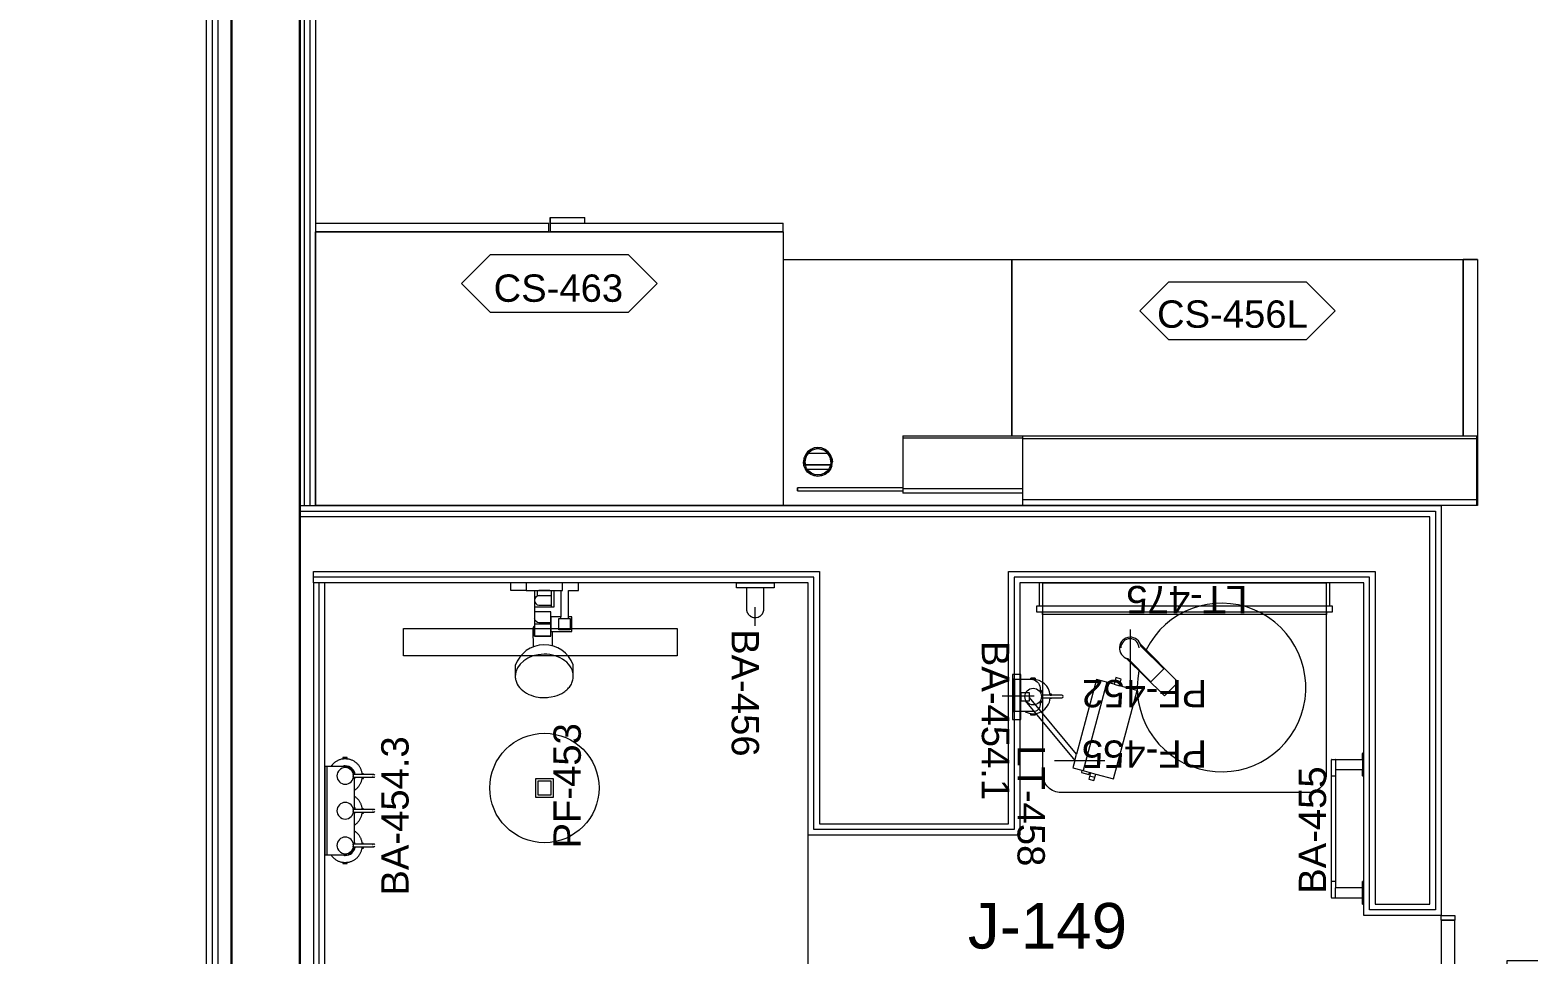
# Model space of a CAD drawing. Header units: centimetres. Extents: x 118932 to 154602, y -32682 to -23521.
# Drawn here: x 138995.9 to 139324.7, y -25894.3 to -25691.6 of the extents above; entities that cross this region are included whole.
import ezdxf

# ---------------------------------------------------------------- set-up
doc = ezdxf.new("R2010")
doc.units = ezdxf.units.CM
doc.header["$LTSCALE"] = 50
doc.header["$MEASUREMENT"] = 0
for name, color, linetype, lineweight, true_color in [('GEN_00_BL_Yazı', 7, 'Continuous', 0, 0x4f5250), ('GEN_00_BL_Ölçü Dış', 7, 'Continuous', 5, 0x766a5e), ('GEN_02_TF_Islak Hacim', 7, 'Continuous', 5, 0x007cb0), ('GEN_02_TF_Mobilya', 7, 'Continuous', 5, 0x745e3d), ('GEN_05_ML_Ahşap', 7, 'Continuous', 9, 0x745e3d), ('GEN_05_ML_Alçıpan-RefEdit0', 7, 'Continuous', 18, 0x008b29), ('GEN_05_ML_Alçıpan_giydirme', 7, 'Continuous', 18, 0x7ebab5), ('GEN_06_GR_Cam', 7, 'Continuous', 9, 0x6093ac), ('GEN_06_GR_İnce', 7, 'Continuous', 13, 0xb0b0a9), ('KALACAK DUVARLAR', 7, 'Continuous', 30, 0x005387)]:
    doc.layers.add(name, color=color, linetype=linetype, lineweight=lineweight, true_color=true_color)
doc.styles.add('ARIAL', font='arial.ttf')
doc.styles.add('arial_1_18', font='arial.ttf', dxfattribs={"height": 0.2})
doc.styles.add('Arial_6', font='arial.ttf', dxfattribs={"height": 59.5325})

# ---------------------------------------------------------------- blocks, each defined once
blk = doc.blocks.new('KALACAK DUVALAR LEVEL 0 D BLOK')
at = {"layer": 'KALACAK DUVARLAR', "elevation": 0}
blk.add_lwpolyline([(-1126.5, 1958.88), (-1126.5, 1619.45), (-1126.5, 1263.56), (-1111.5, 1263.56), (-1111.5, 1709.45)], dxfattribs=at)
blk = doc.blocks.new('Soap Dispenser - Trio - BA-454 SOAP DISPENSER -single-14380691-TYPE J')
at = {"layer": 'GEN_00_BL_Yazı'}
blk.add_line((1.1, -47.1), (1.1, 22.9), dxfattribs=at)
at = {"layer": 'GEN_02_TF_Islak Hacim', "flags": 128}
for points in [[(37.9, -5), (37.9, 0), (-33.1, 0), (-33.1, -5)], [(-38.5, -39.5), (-38.5, -49.5), (-40.9, -49.5), (-40.9, -39.5)], [(40.5, -49.5), (40.5, -39.5), (37.9, -39.5), (37.9, -49.5)], [(40.3, -39.5), (40.3, -49.5), (38.6, -49.5), (38.6, -39.5)], [(-4.4, -84.9), (-4.4, -83), (-3, -83), (-3, -84.9)], [(5.6, -84.9), (5.6, -83), (3, -83), (3, -84.9)]]:
    blk.add_lwpolyline(points, close=True, dxfattribs=at)
for points in [[(-9.8, -60.2), (-17.9, -60.2, -0.414214), (-33.1, -45), (-33.1, -5)], [(37.9, -5), (37.9, -40.2, -0.39688), (19.1, -60.2), (9.9, -60.2)], [(-3, -62.6), (-3, -102.6), (-3, -102.8), (-3, -103), (-3, -103.2), (-3, -103.4), (-3, -103.6), (-3, -103.8), (-3, -104), (-3, -104.2), (-3, -104.4), (-3, -104.5), (-3, -104.7), (-3, -104.9), (-3, -105.1), (-3, -105.2), (-3, -105.4), (-3, -105.6), (-3, -105.7), (-3, -105.9), (-3, -106), (-3, -106.2), (-3, -106.3), (-3, -106.4), (-3, -106.6), (-3, -106.7), (-3, -106.8), (-3, -106.9), (-3, -107), (-3, -107.1), (-3, -107.2), (-3, -107.6, 1), (3, -107.6), (3, -107.6), (3, -107.6), (3, -107.6), (3, -107.5), (3, -107.5), (3, -107.4), (3, -107.4), (3, -107.3), (3, -107.3), (3, -107.2), (3, -107.1), (3, -107), (3, -106.9), (3, -106.8), (3, -106.7), (3, -106.6), (3, -106.5), (3, -106.4), (3, -106.2), (3, -106.1), (3, -105.9), (3, -105.8), (3, -105.6), (3, -105.5), (3, -105.3), (3, -105.1), (3, -104.9), (3, -104.8), (3, -104.6), (3, -104.4), (3, -104.2), (3, -104), (3, -103.8), (3, -103.6), (3, -103.4), (3, -103.2), (3, -103), (3, -102.8), (3, -102.6), (3, -102.6), (3, -62.6)]]:
    blk.add_lwpolyline(points, format="xyb", dxfattribs=at)
for points in [[(-37.2, -49.5), (-40.9, -49.5), (-40.9, -39.5), (-37.1, -39.5)], [(-3, -82.3), (-3, -85), (-4.4, -85), (-4.4, -82.2)], [(3, -82.3), (3, -85), (5.6, -85), (5.6, -82)]]:
    blk.add_lwpolyline(points, dxfattribs=at)
at = {"layer": 'GEN_02_TF_Islak Hacim'}
blk.add_circle((0, -45), 18.2, dxfattribs=at)
for radius, start, end in [(37.5, 152.0898, 265.4435), (22, 224.0164, 262.212), (37.5, 274.5565, 1.1736), (22, 277.788, 316.0936)]:
    blk.add_arc((0, -45), radius, start, end, dxfattribs=at)
at = {"layer": 'GEN_00_BL_Yazı', "insert": (122.2, 7.7), "char_height": 60, "width": 331.384, "attachment_point": 1, "rotation": 180, "style": 'Arial_6'}
blk.add_mtext('BA-454.1', dxfattribs=at)
blk = doc.blocks.new('Electric_Mirror-radiance - LT-475 ELETRIC MIRROR SINGLE-16191852-TYPE J')
at = {"layer": 'GEN_02_TF_Mobilya', "lineweight": 13}
for p, q in [((-312.3, 69.8), (312.3, 69.8)), ((-312.3, 69.8), (-312.3, 63.5)), ((312.3, 63.5), (312.3, 69.8)), ((325, 63.5), (-325, 63.5)), ((-325, 63.5), (-325, 50.8)), ((-325, 50.8), (325, 50.8)), ((-318.7, 50.8), (-318.7, 0)), ((318.7, 50.8), (318.7, 0)), ((325, 50.8), (325, 63.5)), ((-318.7, 0), (318.7, 0))]:
    blk.add_line(p, q, dxfattribs=at)
at = {"layer": 'GEN_00_BL_Yazı', "insert": (127.8, 5.9, 0), "char_height": 60, "width": 265.421, "attachment_point": 9, "style": 'Arial_6'}
blk.add_mtext('LT-475', dxfattribs=at)
blk = doc.blocks.new('Raindance shower combo - PF-453 SHOWER SYSTEM-14821002-TYPE J')
at = {"layer": 'GEN_02_TF_Islak Hacim'}
for p, q in [((50.6, -3), (50.6, -19.3)), ((85, -3), (50.6, -3)), ((50.6, -19.3), (85, -19.3)), ((85, -3), (85, -19.6)), ((165, -3), (85, -3)), ((85, -19.6), (165, -19.6)), ((103.2, -19.6), (103.2, -39.9)), ((109.1, -19.6), (109.1, -32.1)), ((136.8, -19.6), (113.1, -19.6)), ((138.6, -20.1), (160.7, -20.1)), ((140.8, -55.5), (140.8, -20.1)), ((146.7, -55.5), (146.7, -20.1)), ((160.7, -20.1), (160.7, -77.5)), ((165, -19.6), (165, -3)), ((200.1, -3), (165, -3)), ((178, -20.1), (200.1, -20.1)), ((178, -77.4), (178, -20.1)), ((200.1, -20.1), (200.1, -3)), ((102.9, -41.5), (102.9, -80.9)), ((102.9, -55.5), (146.7, -55.5)), ((136.8, -55.5), (140.8, -55.5)), ((139, -66.9), (102.9, -66.9)), ((102.9, -80.9), (102.9, -119.9)), ((139, -93.7), (102.9, -93.7)), ((102.9, -119.9), (102.9, -97.5)), ((139, -119.9), (139, -66.9)), ((139.3, -77.5), (139.3, -109.5)), ((160.7, -77.5), (139.3, -77.5)), ((156.8, -106), (156.8, -81)), ((156.8, -81), (181.8, -81)), ((160.7, -81), (160.7, -77.4)), ((185.2, -77.4), (178, -77.4)), ((178, -81), (178, -77.4)), ((181.8, -81), (181.8, -106)), ((185.2, -109.5), (185.2, -77.4)), ((99.5, -106.3), (100.1, -143.6)), ((102.9, -119.9), (139, -119.9)), ((139, -119.9), (102.9, -119.9)), ((139.3, -109.5), (185.2, -109.5)), ((142.3, -109.5), (141.8, -141)), ((181.8, -106), (156.8, -106)), ((61, -184.6), (61, -208.3)), ((188.3, -208.3), (188.3, -182.8))]:
    blk.add_line(p, q, dxfattribs=at)
for points in [[(113.1, -30.8), (140.8, -30.8)], [(113.1, -52.1), (140.8, -52.1)], [(113.1, -89.8), (139, -89.8)]]:
    blk.add_lwpolyline(points, dxfattribs=at)
for points in [[(144.9, -433), (105.1, -433), (105.1, -473), (144.9, -473)], [(139.7, -438.3), (110.3, -438.4), (110.3, -467.8), (139.7, -467.8)]]:
    blk.add_lwpolyline(points, close=True, dxfattribs=at)
blk.add_circle((125, -453), 120, dxfattribs=at)
for centre, radius, start, end in [((114.5, -42.3), 11.6, 96.5318, 176.0334), ((114.4, -40.6), 11.5, 184.4156, 263.9068), ((112.1, -106), 12.6, 137, 181), ((114.5, -78), 12, 194.0613, 263.6059), ((114.5, -78), 12, 194.0613, 263.6059), ((125, -206.5), 67.6, 20.5435, 161.0787)]:
    blk.add_arc(centre, radius, start, end, dxfattribs=at)
for major_axis, start_param, end_param in [((63.7, 0), 1.576448, 3.141593), ((-63.7, 0), 3.141593, 4.718041)]:
    blk.add_ellipse((124.7, -208.3), major_axis=major_axis, ratio=0.765186, start_param=start_param, end_param=end_param, dxfattribs=at)
blk.add_open_spline([(61, -208.3), (61, -211.2), (61.7, -216.8), (66, -227.8), (76.3, -240.1), (95.1, -250.7), (112.3, -254.4), (122.2, -254.8), (124.3, -254.8), (134.9, -254.1), (148.1, -251.6), (155.1, -249.5), (165.5, -244.8), (176.6, -235.8), (183.3, -227.4), (187.4, -218), (188.3, -211.6), (188.3, -208.3)], degree=3, knots=[0, 0, 0, 0, 0.058333, 0.116667, 0.233333, 0.35, 0.466667, 0.498213, 0.618018, 0.668587, 0.668587, 0.668587, 0.782182, 0.848848, 0.915515, 0.982182, 1.048848, 1.048848, 1.048848, 1.048848], dxfattribs=at)
at = {"layer": 'GEN_00_BL_Yazı', "insert": (144.9, -585.7), "char_height": 60, "width": 132.711, "attachment_point": 1, "rotation": 90, "style": 'Arial_6'}
blk.add_mtext('PF-453', dxfattribs=at)
blk = doc.blocks.new('Soap Dispenser - Trio - BA-454 SOAP DISPENSER triple-14820993-TYPE GxL')
at = {"layer": 'GEN_02_TF_Islak Hacim'}
for p, q in [((-79.4, 102.6), (-79.4, 62.6)), ((-73.5, 62.6), (-73.5, 102.6)), ((-3, 102.6), (-3, 62.6)), ((3, 62.6), (3, 102.6)), ((73.1, 102.6), (73.1, 62.6)), ((79, 62.6), (79, 102.6)), ((-79, 85), (-80.8, 85)), ((-80.8, 85), (-80.8, 82.9)), ((-80.8, 82.9), (-79, 82.9)), ((-80.8, 82.9), (-80.8, 81.6)), ((-70.8, 85), (-74.1, 85)), ((-73.9, 82.9), (-70.8, 82.9)), ((-70.8, 82.9), (-70.8, 85)), ((-70.8, 81.6), (-70.8, 82.9)), ((-2.6, 85), (-4.4, 85)), ((-4.4, 85), (-4.4, 83.1)), ((-4.4, 83.1), (-2.6, 83.1)), ((-4.4, 83.1), (-4.4, 81.6)), ((2.3, 83.1), (5.6, 83.1)), ((5.6, 85), (2.4, 85)), ((5.6, 83.1), (5.6, 85)), ((5.6, 81.6), (5.6, 83.1)), ((73.5, 85), (71.7, 85)), ((71.7, 85), (71.7, 83.1)), ((71.7, 83.1), (73.5, 83.1)), ((71.7, 83.1), (71.7, 81.6)), ((81.7, 85), (78.4, 85)), ((78.4, 83.1), (81.7, 83.1)), ((81.7, 83.1), (81.7, 85)), ((81.7, 81.6), (81.7, 83.1)), ((-114.6, 49.5), (-117, 49.5)), ((-117, 49.5), (-117, 39.5)), ((-117, 39.5), (-114.6, 39.5)), ((-114.6, 39.5), (-114.6, 49.5)), ((-112.7, 49.5), (-114.6, 49.5)), ((-114.6, 39.5), (-112.5, 39.5)), ((-97, 45), (-97, 0)), ((-79.4, 62.6), (-79.3, 62.6)), ((-77.9, 62.6), (-79.4, 62.6)), ((-73.5, 62.6), (-75, 62.6)), ((-2.9, 65), (-73.6, 65)), ((-73.6, 62.6), (-73.5, 62.6)), ((-3, 62.6), (-2.9, 62.6)), ((-1.5, 62.6), (-3, 62.6)), ((3, 62.6), (1.5, 62.6)), ((73.2, 65), (2.9, 65)), ((2.9, 62.6), (3, 62.6)), ((73.1, 62.6), (73.2, 62.6)), ((74.5, 62.6), (73.1, 62.6)), ((79, 62.6), (77.5, 62.6)), ((78.9, 62.6), (79, 62.6)), ((97, 0), (97, 45)), ((114.2, 49.5), (112.3, 49.5)), ((112.3, 39.5), (114.2, 39.5)), ((115.9, 49.5), (114.2, 49.5)), ((114.2, 49.5), (114.2, 39.5)), ((114.2, 39.5), (115.9, 39.5)), ((115.9, 39.5), (115.9, 49.5)), ((97, 5), (-97, 5)), ((-97, 5), (-97, 0)), ((-97, 0), (97, 0)), ((-97, 0), (97, 0)), ((97, 0), (97, 5))]:
    blk.add_line(p, q, dxfattribs=at)
at = {"layer": 'GEN_02_TF_Islak Hacim', "flags": 128}
for points in [[(-79.4, 107.6), (-79.4, 107.6), (-79.4, 107.6), (-79.4, 107.6), (-79.4, 107.5), (-79.4, 107.5), (-79.4, 107.4), (-79.4, 107.4), (-79.4, 107.3), (-79.4, 107.3), (-79.4, 107.2), (-79.4, 107.1), (-79.4, 107), (-79.4, 106.9), (-79.4, 106.8), (-79.4, 106.7), (-79.4, 106.6), (-79.4, 106.5), (-79.4, 106.4), (-79.4, 106.2), (-79.4, 106.1), (-79.4, 105.9), (-79.4, 105.8), (-79.4, 105.6), (-79.4, 105.5), (-79.4, 105.3), (-79.4, 105.1), (-79.4, 104.9), (-79.4, 104.8), (-79.4, 104.6), (-79.4, 104.4), (-79.4, 104.2), (-79.4, 104), (-79.4, 103.8), (-79.4, 103.6), (-79.4, 103.4), (-79.4, 103.2), (-79.4, 103), (-79.4, 102.8), (-79.4, 102.6), (-79.4, 102.6)], [(-73.5, 102.6), (-73.5, 102.8), (-73.5, 103), (-73.5, 103.2), (-73.5, 103.4), (-73.5, 103.6), (-73.5, 103.8), (-73.5, 104), (-73.5, 104.2), (-73.5, 104.4), (-73.5, 104.5), (-73.5, 104.7), (-73.5, 104.9), (-73.5, 105.1), (-73.5, 105.2), (-73.5, 105.4), (-73.5, 105.6), (-73.5, 105.7), (-73.5, 105.9), (-73.5, 106), (-73.5, 106.2), (-73.5, 106.3), (-73.5, 106.4), (-73.5, 106.6), (-73.5, 106.7), (-73.5, 106.8), (-73.5, 106.9), (-73.5, 107), (-73.5, 107.1), (-73.5, 107.2), (-73.5, 107.3), (-73.5, 107.3), (-73.5, 107.4), (-73.5, 107.4), (-73.5, 107.5), (-73.5, 107.5), (-73.5, 107.5), (-73.5, 107.6), (-73.5, 107.6), (-73.5, 107.6)], [(-3, 107.6), (-3, 107.6), (-3, 107.6), (-3, 107.6), (-3, 107.5), (-3, 107.5), (-3, 107.4), (-3, 107.4), (-3, 107.3), (-3, 107.3), (-3, 107.2), (-3, 107.1), (-3, 107), (-3, 106.9), (-3, 106.8), (-3, 106.7), (-3, 106.6), (-3, 106.5), (-3, 106.4), (-3, 106.2), (-3, 106.1), (-3, 105.9), (-3, 105.8), (-3, 105.6), (-3, 105.5), (-3, 105.3), (-3, 105.1), (-3, 104.9), (-3, 104.8), (-3, 104.6), (-3, 104.4), (-3, 104.2), (-3, 104), (-3, 103.8), (-3, 103.6), (-3, 103.4), (-3, 103.2), (-3, 103), (-3, 102.8), (-3, 102.6), (-3, 102.6)], [(3, 102.6), (3, 102.8), (3, 103), (3, 103.2), (3, 103.4), (3, 103.6), (3, 103.8), (3, 104), (3, 104.2), (3, 104.4), (3, 104.5), (3, 104.7), (3, 104.9), (3, 105.1), (3, 105.2), (3, 105.4), (3, 105.6), (3, 105.7), (3, 105.9), (3, 106), (3, 106.2), (3, 106.3), (3, 106.4), (3, 106.6), (3, 106.7), (3, 106.8), (3, 106.9), (3, 107), (3, 107.1), (3, 107.2), (3, 107.3), (3, 107.3), (3, 107.4), (3, 107.4), (3, 107.5), (3, 107.5), (3, 107.5), (3, 107.6), (3, 107.6), (3, 107.6)], [(73.1, 107.6), (73.1, 107.6), (73.1, 107.6), (73.1, 107.6), (73.1, 107.5), (73.1, 107.5), (73.1, 107.4), (73.1, 107.4), (73.1, 107.3), (73.1, 107.3), (73.1, 107.2), (73.1, 107.1), (73.1, 107), (73.1, 106.9), (73.1, 106.8), (73.1, 106.7), (73.1, 106.6), (73.1, 106.5), (73.1, 106.4), (73.1, 106.2), (73.1, 106.1), (73.1, 105.9), (73.1, 105.8), (73.1, 105.6), (73.1, 105.5), (73.1, 105.3), (73.1, 105.1), (73.1, 104.9), (73.1, 104.8), (73.1, 104.6), (73.1, 104.4), (73.1, 104.2), (73.1, 104), (73.1, 103.8), (73.1, 103.6), (73.1, 103.4), (73.1, 103.2), (73.1, 103), (73.1, 102.8), (73.1, 102.6), (73.1, 102.6)], [(79, 102.6), (79, 102.8), (79, 103), (79, 103.2), (79, 103.4), (79, 103.6), (79, 103.8), (79, 104), (79, 104.2), (79, 104.4), (79, 104.5), (79, 104.7), (79, 104.9), (79, 105.1), (79, 105.2), (79, 105.4), (79, 105.6), (79, 105.7), (79, 105.9), (79, 106), (79, 106.2), (79, 106.3), (79, 106.4), (79, 106.6), (79, 106.7), (79, 106.8), (79, 106.9), (79, 107), (79, 107.1), (79, 107.2), (79, 107.3), (79, 107.3), (79, 107.4), (79, 107.4), (79, 107.5), (79, 107.5), (79, 107.5), (79, 107.6), (79, 107.6), (79, 107.6)], [(-79, 82.4), (-80.5, 82.2), (-82, 82), (-83.5, 81.8), (-85, 81.5), (-86.4, 81.1), (-87.9, 80.7), (-89.3, 80.2), (-90.7, 79.7), (-92.1, 79.1), (-93.4, 78.4), (-94.7, 77.7), (-96, 76.9), (-97.3, 76.1), (-98.5, 75.3), (-99.7, 74.4), (-100.9, 73.4), (-102, 72.4), (-103.1, 71.4), (-104.1, 70.3), (-105.1, 69.2), (-106, 68), (-106.9, 66.8), (-107.8, 65.6), (-108.6, 64.3), (-109.3, 63), (-110, 61.7), (-110.7, 60.3), (-111.3, 58.9), (-111.8, 57.5), (-112.3, 56.1), (-112.7, 54.7), (-113, 53.2), (-113.3, 51.7), (-113.6, 50.2), (-113.8, 48.8), (-113.9, 47.3), (-113.9, 45.8), (-113.9, 45)], [(-45.5, 66.1), (-46.4, 67.4), (-47.3, 68.5), (-48.3, 69.7), (-49.3, 70.8), (-50.3, 71.9), (-51.4, 72.9), (-52.6, 73.9), (-53.7, 74.8), (-54.9, 75.7), (-56.2, 76.5), (-57.5, 77.3), (-58.8, 78), (-60.1, 78.7), (-61.5, 79.3), (-62.9, 79.9), (-64.3, 80.4), (-65.7, 80.9), (-67.1, 81.3), (-68.6, 81.6), (-70.1, 81.9), (-71.6, 82.1), (-73, 82.3)], [(-2.6, 82.4), (-4.1, 82.2), (-5.6, 82), (-7.1, 81.8), (-8.5, 81.5), (-10, 81.1), (-11.4, 80.7), (-12.8, 80.2), (-14.2, 79.7), (-15.6, 79.1), (-17, 78.4), (-18.3, 77.7), (-19.6, 76.9), (-20.8, 76.1), (-22.1, 75.3), (-23.3, 74.4), (-24.4, 73.4), (-25.5, 72.4), (-26.6, 71.4), (-27.7, 70.3), (-28.6, 69.2), (-29.6, 68), (-30.5, 66.8), (-31.3, 65.6)], [(31, 66.1), (30.1, 67.4), (29.2, 68.5), (28.2, 69.7), (27.2, 70.8), (26.1, 71.9), (25, 72.9), (23.9, 73.9), (22.7, 74.8), (21.5, 75.7), (20.3, 76.5), (19, 77.3), (17.7, 78), (16.3, 78.7), (15, 79.3), (13.6, 79.9), (12.2, 80.4), (10.8, 80.9), (9.3, 81.3), (7.8, 81.6), (6.4, 81.9), (4.9, 82.1), (3.4, 82.3)], [(73.4, 82.4), (71.9, 82.2), (70.5, 82), (69, 81.8), (67.5, 81.5), (66.1, 81.1), (64.6, 80.7), (63.2, 80.2), (61.8, 79.7), (60.4, 79.1), (59.1, 78.4), (57.8, 77.7), (56.5, 76.9), (55.2, 76.1), (54, 75.3), (52.8, 74.4), (51.6, 73.4), (50.5, 72.4), (49.4, 71.4), (48.4, 70.3), (47.4, 69.2), (46.4, 68), (45.6, 66.8), (44.7, 65.6)], [(113.5, 45), (113.5, 46.5), (113.4, 48), (113.3, 49.4), (113.1, 50.9), (112.8, 52.4), (112.5, 53.9), (112.1, 55.3), (111.6, 56.8), (111.1, 58.2), (110.6, 59.6), (110, 60.9), (109.3, 62.3), (108.6, 63.6), (107.8, 64.9), (107, 66.1), (106.1, 67.4), (105.2, 68.5), (104.2, 69.7), (103.2, 70.8), (102.2, 71.9), (101.1, 72.9), (99.9, 73.9), (98.8, 74.8), (97.5, 75.7), (96.3, 76.5), (95, 77.3), (93.7, 78), (92.4, 78.7), (91, 79.3), (89.6, 79.9), (88.2, 80.4), (86.8, 80.9), (85.3, 81.3), (83.9, 81.6), (82.4, 81.9), (80.9, 82.1), (79.4, 82.3)], [(-113.9, 45), (-113.9, 43.5), (-113.8, 42), (-113.7, 40.5), (-113.5, 39), (-113.2, 37.5), (-112.9, 36), (-112.5, 34.6), (-112, 33.2), (-111.5, 31.7), (-111, 30.4), (-110.4, 29), (-109.7, 27.6), (-109, 26.3), (-108.2, 25), (-107.4, 23.8), (-106.5, 22.6), (-105.6, 21.4), (-104.6, 20.2), (-103.6, 19.1), (-102.6, 18.1), (-101.5, 17), (-100.3, 16.1), (-99.2, 15.1), (-98, 14.2)], [(98.1, 14.6), (99.3, 15.5), (100.5, 16.5), (101.6, 17.5), (102.7, 18.5), (103.7, 19.6), (104.7, 20.8), (105.6, 21.9), (106.5, 23.1), (107.4, 24.4), (108.2, 25.6), (108.9, 26.9), (109.6, 28.3), (110.3, 29.6), (110.8, 31), (111.4, 32.4), (111.8, 33.8), (112.3, 35.3), (112.6, 36.7), (112.9, 38.2), (113.2, 39.7), (113.3, 41.2), (113.5, 42.6), (113.5, 44.1), (113.5, 45)]]:
    blk.add_lwpolyline(points, dxfattribs=at)
at = {"layer": 'GEN_02_TF_Islak Hacim'}
for centre, radius, start, end in [((-76.4, 107.6), 2.98, 120, 180), ((-76.4, 107.6), 2.98, 180, 240), ((-76.4, 107.6), 2.98, 0, 60), ((-76.4, 107.6), 2.98, 300, 0), ((0, 107.6), 2.98, 120, 180), ((0, 107.6), 2.98, 180, 240), ((0, 107.6), 2.98, 0, 60), ((0, 107.6), 2.98, 300, 0), ((76, 107.6), 2.98, 120, 180), ((76, 107.6), 2.98, 180, 240), ((76, 107.6), 2.98, 0, 60), ((76, 107.6), 2.98, 300, 0), ((-76.4, 45), 22, 97.5598, 180), ((-76.4, 45), 22, 68.099, 82.3757), ((0, 45), 22, 97.5598, 108.6093), ((0, 45), 22, 68.099, 82.3757), ((76, 45), 22, 97.5598, 111.901), ((76, 45), 22, 0, 80.5842), ((-76.4, 45), 22, 180, 192.2823), ((-77, 45), 20, 96.8039, 180), ((-76.4, 45), 18.2, 0, 180), ((-76.4, 45), 18.2, 180, 0), ((0, 45), 18.2, 0, 180), ((0, 45), 18.2, 180, 0), ((76, 45), 18.2, 0, 180), ((76, 45), 18.2, 180, 0), ((77, 45), 20, 0, 82.4941), ((76, 45), 22, 351.246, 0)]:
    blk.add_arc(centre, radius, start, end, dxfattribs=at)
at = {"layer": 'GEN_00_BL_Yazı', "insert": (186.1, 123.9), "char_height": 60, "width": 331.384, "attachment_point": 1, "rotation": 180, "style": 'Arial_6'}
blk.add_mtext('BA-454.3', dxfattribs=at)
blk = doc.blocks.new('Grab-Bar_Bobrick_B-6806 - BA-456 24_-V371-TYPE GxL')
at = {"layer": 'GEN_00_BL_Yazı'}
blk.add_line((-53504.4, -6427.9), (-53463.6, -6427.9), dxfattribs=at)
at = {"layer": 'GEN_02_TF_Islak Hacim', "lineweight": 13, "flags": 128}
blk.add_lwpolyline([(-53558, -6468.7), (-53558, -6386.1), (-53546.8, -6386.1), (-53546.8, -6468.7)], close=True, dxfattribs=at)
blk.add_lwpolyline([(-53546.8, -6446.5), (-53532.6, -6446.5), (-53531.3, -6446.5), (-53530, -6446.5), (-53528.8, -6446.5), (-53527.5, -6446.5), (-53526.2, -6446.5), (-53525, -6446.5), (-53523.8, -6446.5), (-53522.6, -6446.5), (-53521.4, -6446.5), (-53520.2, -6446.5), (-53519, -6446.5), (-53517.9, -6446.5), (-53516.8, -6446.5), (-53515.7, -6446.5), (-53514.6, -6446.5), (-53513.6, -6446.5), (-53512.6, -6446.5), (-53511.6, -6446.5), (-53510.7, -6446.5), (-53509.8, -6446.5), (-53508.9, -6446.5), (-53508.1, -6446.5), (-53507.3, -6446.5), (-53506.5, -6446.5), (-53505.8, -6446.5), (-53505.2, -6446.5), (-53504.6, -6446.5), (-53504, -6446.5), (-53503.4, -6446.5), (-53503, -6446.5), (-53502.5, -6446.5), (-53502.1, -6446.5), (-53501.8, -6446.5), (-53501.5, -6446.5), (-53501.3, -6446.5), (-53501.1, -6446.5), (-53500.9, -6446.5), (-53500.8, -6446.5), (-53500.8, -6446.5), (-53500.6, -6446.5), (-53499.8, -6446.5), (-53499.1, -6446.4), (-53498.3, -6446.3), (-53497.6, -6446.2), (-53496.8, -6446.1), (-53496.1, -6445.9), (-53495.3, -6445.7), (-53494.6, -6445.5), (-53493.9, -6445.2), (-53493.2, -6444.9), (-53492.5, -6444.6), (-53491.8, -6444.2), (-53491.2, -6443.9), (-53490.5, -6443.5), (-53489.9, -6443), (-53489.3, -6442.6), (-53488.7, -6442.1), (-53488.1, -6441.6), (-53487.5, -6441.1), (-53487, -6440.6), (-53486.5, -6440), (-53486, -6439.4), (-53485.5, -6438.8), (-53485.1, -6438.2), (-53484.7, -6437.6), (-53484.3, -6436.9), (-53483.9, -6436.2), (-53483.6, -6435.6), (-53483.3, -6434.9), (-53483, -6434.2, 0.168627), (-53482.6, -6422), (-53482.8, -6421.3), (-53483, -6420.5), (-53483.3, -6419.8), (-53483.7, -6419.1), (-53484, -6418.5), (-53484.4, -6417.8), (-53484.8, -6417.2), (-53485.2, -6416.5), (-53485.6, -6415.9), (-53486.1, -6415.3), (-53486.6, -6414.7), (-53487.1, -6414.2), (-53487.7, -6413.6), (-53488.2, -6413.1), (-53488.8, -6412.6), (-53489.4, -6412.2), (-53490, -6411.7), (-53490.7, -6411.3), (-53491.3, -6410.9), (-53492, -6410.5), (-53492.7, -6410.2), (-53493.4, -6409.9), (-53494.1, -6409.6), (-53494.8, -6409.4), (-53495.5, -6409.1), (-53496.3, -6408.9), (-53497, -6408.8), (-53497.8, -6408.6), (-53498.5, -6408.5), (-53499.3, -6408.5), (-53500, -6408.4), (-53500.8, -6408.4), (-53500.8, -6408.4), (-53500.9, -6408.4), (-53501, -6408.4), (-53501.2, -6408.4), (-53501.4, -6408.4), (-53501.7, -6408.4), (-53502, -6408.4), (-53502.4, -6408.4), (-53502.8, -6408.4), (-53503.3, -6408.4), (-53503.8, -6408.4), (-53504.4, -6408.4), (-53505, -6408.4), (-53505.7, -6408.4), (-53506.4, -6408.4), (-53507.1, -6408.4), (-53507.9, -6408.4), (-53508.7, -6408.4), (-53509.5, -6408.4), (-53510.4, -6408.4), (-53511.4, -6408.4), (-53512.3, -6408.4), (-53513.3, -6408.4), (-53514.3, -6408.4), (-53515.4, -6408.4), (-53516.5, -6408.4), (-53517.6, -6408.4), (-53518.7, -6408.4), (-53519.9, -6408.4), (-53521.1, -6408.4), (-53522.2, -6408.4), (-53523.5, -6408.4), (-53524.7, -6408.4), (-53525.9, -6408.4), (-53527.2, -6408.4), (-53528.4, -6408.4), (-53529.7, -6408.4), (-53530.9, -6408.4), (-53532.2, -6408.4), (-53532.6, -6408.4), (-53546.8, -6408.4)], format="xyb", dxfattribs=at)
at = {"layer": 'GEN_00_BL_Yazı', "insert": (-53456.4, -6479.9), "char_height": 60, "width": 265.421, "attachment_point": 7, "style": 'Arial_6'}
blk.add_mtext('BA-456', dxfattribs=at)
blk = doc.blocks.new('makeup mirror 16__hcr07922_rfa - LT-458 SHAVING MIRROR-14453733-TYPE J')
at = {"layer": 'GEN_00_BL_Yazı'}
blk.add_line((48117.6, 10856), (48007.7, 10856), dxfattribs=at)
at = {"layer": 'GEN_02_TF_Islak Hacim'}
for p, q in [((47933.7, 11045.1), (47915.6, 11045.1)), ((47915.6, 11045.1), (47915.6, 10946.6)), ((47933.6, 11005.1), (47933.7, 11045.1)), ((48099.6, 11034.3), (48055.8, 10870.9)), ((48122.1, 11028.3), (48070.2, 10834.5)), ((48138.4, 11023.9), (48099.6, 11034.3)), ((48142.1, 11038.5), (48138.4, 11023.9)), ((48138.4, 11023.9), (48150, 11020.8)), ((48140.3, 11031.2), (48151.9, 11028.1)), ((48153.7, 11035.3), (48142.1, 11038.5)), ((48150, 11020.8), (48153.7, 11035.3)), ((48188.9, 11010.4), (48150, 11020.8)), ((47952.7, 11005.1), (47933.6, 11005.1)), ((47933.6, 11005.1), (47933.6, 10988)), ((47933.6, 10946.6), (47933.6, 10988)), ((47933.6, 10988), (47942.9, 10988)), ((47942.9, 10988), (48052, 10856.8)), ((47942.9, 10988), (47952.6, 10988)), ((47952.6, 10988), (47952.7, 10995)), ((47952.7, 10995), (47952.7, 11005.1)), ((48055.8, 10870.9), (47952.7, 10995)), ((48137, 10816.6), (48188.9, 11010.4)), ((47915.6, 10946.6), (47933.6, 10946.6)), ((48052, 10856.8), (48047.7, 10840.4)), ((48052, 10856.8), (48055.8, 10870.9)), ((48047.7, 10840.4), (48067.8, 10835.2)), ((48067.8, 10835.2), (48066.6, 10830.7)), ((48066.6, 10830.7), (48083.1, 10826.3)), ((48067.8, 10835.2), (48098.1, 10827.1)), ((48086.5, 10830.2), (48082.5, 10815.9)), ((48082.5, 10815.9), (48094.1, 10812.8)), ((48083.1, 10826.3), (48084.3, 10830.7)), ((48084.3, 10830.7), (48086.5, 10830.2)), ((48084.6, 10823.1), (48096.2, 10820)), ((48094.1, 10812.8), (48098.1, 10827.1)), ((48098.1, 10827.1), (48137, 10816.6))]:
    blk.add_line(p, q, dxfattribs=at)
at = {"layer": 'GEN_00_BL_Yazı', "insert": (47986.3, 10890.1), "char_height": 60, "width": 251.286, "attachment_point": 1, "rotation": 270, "style": 'Arial_6'}
blk.add_mtext('LT-458', dxfattribs=at)
blk = doc.blocks.new('pf 455 right')
at = {"layer": 'GEN_02_TF_Islak Hacim', "color": 6}
for p, q in [((-42.67, -10.23), (-42.66, -20.59)), ((-42.67, -14.31), (-42.67, -24.66))]:
    blk.add_line(p, q, dxfattribs=at)
blk.add_lwpolyline([(0.35, 0), (0.35, -42, -0.414214), (-3.65, -46), (-57.85, -46, -0.414214), (-61.85, -42), (-61.85, 0)], format="xyb", close=True, dxfattribs=at)
for points in [[(-40.76, -19.24, 15.407853), (-39.2, -14.72)], [(-40.74, -14.27, 1), (-44.74, -14.27, 1)]]:
    blk.add_lwpolyline(points, format="xyb", dxfattribs=at)
for points in [[(-40.45, -13.46), (-32.17, -21.82), (-35.12, -24.77), (-43.53, -16.53)], [(-40.33, -13.87), (-35.32, -18.88), (-38.15, -21.7), (-43.22, -16.63)]]:
    blk.add_lwpolyline(points, dxfattribs=at)
blk.add_arc((-42.67, -14.31), 2.38, 10.5974, 256.7961, dxfattribs=at)
at = {"layer": 'GEN_00_BL_Yazı', "char_height": 6, "width": 26.0709, "attachment_point": 1, "rotation": 180.0073, "style": 'Arial_6'}
for s, insert in [('PF-452', (-25.77, -27.29)), ('PF-455', (-25.8, -40.58))]:
    blk.add_mtext(s, dxfattribs=dict(at, insert=insert))
blk = doc.blocks.new('BA 455 towel bar')
at = {"layer": 'GEN_02_TF_Islak Hacim', "lineweight": 13}
for p, q in [((-6828.6, -32310.9), (-6828.6, -32309.7)), ((-6777.8, -32309.7), (-6828.6, -32309.7)), ((-6813.8, -32311.7), (-6827.8, -32311.7)), ((-6814.6, -32370.2), (-6814.6, -32312.5)), ((-6813.8, -32311.7), (-6792.5, -32311.7)), ((-6778.6, -32311.7), (-6792.5, -32311.7)), ((-6791.7, -32312.5), (-6791.7, -32370.2)), ((-6777.8, -32309.7), (-6777.8, -32310.9)), ((-6547.5, -32310.9), (-6547.5, -32309.7)), ((-6496.7, -32309.7), (-6547.5, -32309.7)), ((-6532.7, -32311.7), (-6546.7, -32311.7)), ((-6533.5, -32370.2), (-6533.5, -32312.5)), ((-6511.4, -32311.7), (-6532.7, -32311.7)), ((-6497.5, -32311.7), (-6511.4, -32311.7)), ((-6510.6, -32312.5), (-6510.6, -32370.2)), ((-6496.7, -32309.7), (-6496.7, -32310.9)), ((-6814.6, -32379.1), (-6814.6, -32371.8)), ((-6813.8, -32371), (-6792.6, -32371)), ((-6511.5, -32379.9), (-6813.8, -32379.9)), ((-6792.6, -32371), (-6532.7, -32371)), ((-6777.8, -32371), (-6777.8, -32379.9)), ((-6547.5, -32379.9), (-6547.5, -32371)), ((-6511.5, -32371), (-6532.7, -32371)), ((-6510.6, -32371.8), (-6510.6, -32379.1))]:
    blk.add_line(p, q, dxfattribs=at)
for centre, radius, start, end in [((-6827.8, -32310.9), 0.797, 180, 270), ((-6813.8, -32312.5), 0.804, 90, 180), ((-6792.5, -32312.5), 0.804, 0, 90), ((-6778.6, -32310.9), 0.797, 270, 0), ((-6546.7, -32310.9), 0.797, 180, 270), ((-6532.7, -32312.5), 0.804, 90, 180), ((-6511.4, -32312.5), 0.804, 0, 90), ((-6497.5, -32310.9), 0.797, 270, 0), ((-6813.8, -32370.2), 0.814, 180, 270), ((-6813.8, -32371.8), 0.814, 90, 180), ((-6813.8, -32379.1), 0.82, 180, 270), ((-6792.6, -32370.2), 0.814, 270, 0), ((-6532.7, -32370.2), 0.814, 180, 270), ((-6511.5, -32370.2), 0.814, 270, 0), ((-6511.5, -32371.8), 0.814, 0, 90), ((-6511.5, -32379.1), 0.82, 270, 0)]:
    blk.add_arc(centre, radius, start, end, dxfattribs=at)
at = {"layer": 'GEN_00_BL_Yazı', "insert": (-6519.9, -32451.8), "char_height": 60, "width": 269.421, "attachment_point": 1, "rotation": 180, "style": 'Arial_6'}
blk.add_mtext('BA-455', dxfattribs=at)
blk = doc.blocks.new('LEVEL 0 ISLAK HACİM')
at = {"layer": 'GEN_02_TF_Islak Hacim', "elevation": 0}
blk.add_lwpolyline([(-1189.49, 538.09), (-1189.49, 456.09)], dxfattribs=at)
at = {"xscale": 0.1, "yscale": 0.1, "zscale": 0.1}
for name, p in [('Raindance shower combo - PF-453 SHOWER SYSTEM-14821002-TYPE J', (-1259.79, 593.78, 0)), ('makeup mirror 16__hcr07922_rfa - LT-458 SHAVING MIRROR-14453733-TYPE J', (-5936.1, -531.17, 0))]:
    blk.add_blockref(name, p, dxfattribs=at)
for name, p, xscale, yscale, zscale, rotation in [('Grab-Bar_Bobrick_B-6806 - BA-456 24_-V371-TYPE GxL', (-558.29, -4762.32, 0), 0.1, 0.1, 0.1, 270), ('Electric_Mirror-radiance - LT-475 ELETRIC MIRROR SINGLE-16191852-TYPE J', (-1106.81, 593.48, 0), 0.1, 0.1, 0.1, 180), ('Soap Dispenser - Trio - BA-454 SOAP DISPENSER -single-14380691-TYPE J', (-1144.53, 568.53, 0), 0.1000000000000055, 0.1000000000000055, 0.1000000000000055, 90), ('Soap Dispenser - Trio - BA-454 SOAP DISPENSER triple-14820993-TYPE GxL', (-1295.49, 543.48, 0), 0.1, 0.1, 0.1, 270), ('BA 455 towel bar', (2163.43, -126.73, 0), 0.1, 0.1, 0.1, 270)]:
    blk.add_blockref(name, p, dxfattribs=dict(xscale=xscale, yscale=yscale, zscale=zscale, rotation=rotation))
blk.add_blockref('pf 455 right', (-1076.06, 593.48, 0))
blk = doc.blocks.new('FFE-Tag')
at = {"color": 0}
blk.add_wipeout([(-8.76, 0), (-6.19, 2.57), (6.19, 2.57), (8.76, 0), (6.19, -2.57), (-6.19, -2.57)], dxfattribs=at).dxf.layer = 'GEN_00_BL_Yazı'
at = {"layer": 'GEN_00_BL_Yazı', "color": 0}
for p, q in [((-8.76, 0), (-6.19, 2.57)), ((6.19, 2.57), (-6.19, 2.57)), ((8.76, 0), (6.19, 2.57)), ((-8.76, 0), (-6.19, -2.57)), ((8.76, 0), (6.19, -2.57)), ((-6.19, -2.57), (6.19, -2.57))]:
    blk.add_line(p, q, dxfattribs=at)
blk = doc.blocks.new('CS-463')
at = {"layer": 'GEN_00_BL_Yazı', "insert": (-0.22, -1.08), "char_height": 6, "attachment_point": 5, "style": 'Arial_6'}
blk.add_mtext('CS-463', dxfattribs=at)
blk = doc.blocks.new('*U755')
at = {"layer": 'GEN_02_TF_Mobilya'}
for p, q in [((-513, -285), (-513, -304.1)), ((-513, -285), (-513, -304.1)), ((-513, -285), (-27, -285)), ((-513, -285), (-27, -285)), ((-27, -285), (-1.6, -285)), ((-27, -285), (-1.6, -285)), ((-1.6, -304.1), (-1.6, -285)), ((-1.6, -304.1), (-1.6, -285)), ((1.6, -285), (1.6, -304.1)), ((1.6, -285), (27, -285)), ((27, -285), (1.6, -285)), ((1.6, -285), (1.6, -304.1)), ((27, -285), (513, -285)), ((27, -285), (513, -285)), ((513, -304.1), (513, -285)), ((513, -304.1), (513, -285)), ((-1.6, -304.1), (-513, -304.1)), ((-1.6, -304.1), (-513, -304.1)), ((-77.8, -304.1), (-77.8, -316.8)), ((-77.8, -304.1), (-77.8, -316.8)), ((-1.6, -316.8), (-77.8, -316.8)), ((-1.6, -316.8), (-77.8, -316.8)), ((-1.6, -304.1), (-1.6, -316.8)), ((-1.6, -316.8), (-1.6, -304.1)), ((513, -304.1), (1.6, -304.1)), ((513, -304.1), (1.6, -304.1))]:
    blk.add_line(p, q, dxfattribs=at)
at = {"layer": 'GEN_00_BL_Yazı', "xscale": 24.48801272789174, "yscale": 24.48801272789174, "zscale": 24.48801272789174}
blk.add_blockref('FFE-Tag', (-21.8, -171.9), dxfattribs=at)
at = {"layer": 'GEN_02_TF_Mobilya'}
blk.add_lwpolyline([(-513, 315), (513, 315), (513, -285), (-513, -285)], close=True, dxfattribs=at)
at = {"xscale": 10, "yscale": 10, "zscale": 10, "rotation": 179.9999999999595}
blk.add_blockref('CS-463', (-21.8, -171.9), dxfattribs=at)
blk = doc.blocks.new('CS-456L')
at = {"layer": 'GEN_00_BL_Yazı', "insert": (-0.19, -1.08), "char_height": 6, "attachment_point": 5, "style": 'Arial_6'}
blk.add_mtext('CS-456L', dxfattribs=at)
blk = doc.blocks.new('*U600')
at = {"layer": 'GEN_02_TF_Mobilya'}
for p, q in [((-760, 270.3), (-728.2, 270.3)), ((-728.2, 270.3), (-760, 270.3)), ((-760, 270.3), (-760, -269.4)), ((-728.2, 270.3), (-728.2, -117)), ((-728.2, 270.3), (-728.2, -117)), ((-728.2, -117), (-728.2, 270.3)), ((262.4, 270.3), (-728.2, 270.3)), ((262.4, 270.3), (-728.2, 270.3)), ((-728.2, -117), (-728.2, 270.3)), ((764, 270.3), (262.4, 270.3)), ((262.4, -117), (262.4, 270.3)), ((764, 270.3), (262.4, 270.3)), ((262.4, -117), (262.4, 270.3)), ((262.4, 270.3), (262.4, -117)), ((262.4, 270.3), (262.4, -117)), ((764, 270.3), (764, -269.4)), ((764, 270.3), (764, -269.4)), ((238.5, -117), (-758.4, -117)), ((-758.4, -123.3), (-758.4, -117)), ((-758.4, -123.3), (-758.4, -117)), ((238.5, -117), (-758.4, -117)), ((-758.4, -123.3), (238.5, -123.3)), ((-758.4, -256.7), (-758.4, -123.3)), ((-758.4, -123.3), (238.5, -123.3)), ((-758.4, -256.7), (-758.4, -123.3)), ((238.5, -117), (238.5, -123.3)), ((238.5, -117), (238.5, -123.3)), ((501.7, -117), (238.5, -117)), ((501.7, -117), (238.5, -117)), ((238.5, -122.2), (501.7, -122.2)), ((238.5, -122.2), (501.7, -122.2)), ((238.5, -123.3), (238.5, -256.7)), ((238.5, -123.3), (238.5, -256.7)), ((501.7, -117), (501.7, -122.2)), ((501.7, -117), (501.7, -122.2)), ((501.7, -122.2), (501.7, -232.2)), ((501.7, -122.2), (501.7, -232.2)), ((657.1, -165.9), (660.3, -158.3)), ((657.1, -165.9), (660.3, -158.3)), ((663.1, -159.9), (660.2, -166.8)), ((660.2, -166.8), (663.1, -159.9)), ((660.3, -158.3), (665.3, -151.7)), ((660.3, -158.3), (665.3, -151.7)), ((667.6, -153.9), (663.1, -159.9)), ((663.1, -159.9), (667.6, -153.9)), ((665.3, -151.7), (671.9, -146.7)), ((671.9, -146.7), (665.3, -151.7)), ((708.9, -155.1), (666.7, -155.1)), ((708.9, -155.1), (666.7, -155.1)), ((667.6, -153.9), (673.5, -149.4)), ((667.6, -153.9), (673.5, -149.4)), ((671.9, -146.7), (679.6, -143.5)), ((679.6, -143.5), (671.9, -146.7)), ((673.5, -149.4), (680.4, -146.5)), ((673.5, -149.4), (680.4, -146.5)), ((679.6, -143.5), (687.8, -142.4)), ((687.8, -142.4), (679.6, -143.5)), ((680.4, -146.5), (687.8, -145.6)), ((680.4, -146.5), (687.8, -145.6)), ((687.8, -142.4), (696, -143.5)), ((696, -143.5), (687.8, -142.4)), ((687.8, -145.6), (695.2, -146.5)), ((687.8, -145.6), (695.2, -146.5)), ((695.2, -146.5), (702.1, -149.4)), ((695.2, -146.5), (702.1, -149.4)), ((696, -143.5), (703.7, -146.7)), ((703.7, -146.7), (696, -143.5)), ((702.1, -149.4), (708, -153.9)), ((702.1, -149.4), (708, -153.9)), ((703.7, -146.7), (710.3, -151.7)), ((710.3, -151.7), (703.7, -146.7)), ((712.5, -159.9), (708, -153.9)), ((708, -153.9), (712.5, -159.9)), ((710.3, -151.7), (715.3, -158.3)), ((710.3, -151.7), (715.3, -158.3)), ((715.4, -166.8), (712.5, -159.9)), ((712.5, -159.9), (715.4, -166.8)), ((715.3, -158.3), (718.5, -165.9)), ((715.3, -158.3), (718.5, -165.9)), ((657.1, -165.9), (656.1, -174.1)), ((656.1, -174.1), (657.1, -165.9)), ((657.1, -182.4), (656.1, -174.1)), ((657.1, -182.4), (656.1, -174.1)), ((657.1, -182.4), (660.3, -190)), ((660.3, -190), (657.1, -182.4)), ((660.2, -166.8), (659.2, -174.1)), ((659.2, -174.1), (660.2, -166.8)), ((659.2, -174.1), (660.2, -181.5)), ((659.2, -174.1), (660.2, -181.5)), ((715.5, -180.5), (660.1, -180.5)), ((660.1, -180.5), (715.5, -180.5)), ((660.2, -181.5), (663.1, -188.4)), ((660.2, -181.5), (663.1, -188.4)), ((660.3, -190), (665.3, -196.6)), ((665.3, -196.6), (660.3, -190)), ((663.1, -188.4), (667.6, -194.4)), ((663.1, -188.4), (667.6, -194.4)), ((711.3, -190), (664.3, -190)), ((711.3, -190), (664.3, -190)), ((665.3, -196.6), (671.9, -201.6)), ((665.3, -196.6), (671.9, -201.6)), ((673.5, -198.9), (667.6, -194.4)), ((667.6, -194.4), (673.5, -198.9)), ((708, -194.4), (702.1, -198.9)), ((702.1, -198.9), (708, -194.4)), ((703.7, -201.6), (710.3, -196.6)), ((703.7, -201.6), (710.3, -196.6)), ((708, -194.4), (712.5, -188.4)), ((708, -194.4), (712.5, -188.4)), ((710.3, -196.6), (715.3, -190)), ((715.3, -190), (710.3, -196.6)), ((712.5, -188.4), (715.4, -181.5)), ((712.5, -188.4), (715.4, -181.5)), ((715.3, -190), (718.5, -182.4)), ((718.5, -182.4), (715.3, -190)), ((716.4, -174.1), (715.4, -166.8)), ((715.4, -166.8), (716.4, -174.1)), ((715.4, -181.5), (716.4, -174.1)), ((716.4, -174.1), (715.4, -181.5)), ((718.5, -165.9), (719.6, -174.1)), ((718.5, -165.9), (719.6, -174.1)), ((718.5, -182.4), (719.6, -174.1)), ((719.6, -174.1), (718.5, -182.4)), ((671.9, -201.6), (679.6, -204.8)), ((671.9, -201.6), (679.6, -204.8)), ((680.4, -201.8), (673.5, -198.9)), ((673.5, -198.9), (680.4, -201.8)), ((679.6, -204.8), (687.8, -205.9)), ((679.6, -204.8), (687.8, -205.9)), ((687.8, -202.7), (680.4, -201.8)), ((680.4, -201.8), (687.8, -202.7)), ((695.2, -201.8), (687.8, -202.7)), ((687.8, -202.7), (695.2, -201.8)), ((687.8, -205.9), (696, -204.8)), ((687.8, -205.9), (696, -204.8)), ((702.1, -198.9), (695.2, -201.8)), ((695.2, -201.8), (702.1, -198.9)), ((696, -204.8), (703.7, -201.6)), ((696, -204.8), (703.7, -201.6)), ((-758.4, -269.4), (-758.4, -256.7)), ((-758.4, -269.4), (-758.4, -256.7)), ((238.5, -256.7), (-758.4, -256.7)), ((238.5, -256.7), (-758.4, -256.7)), ((501.7, -232.2), (238.5, -232.2)), ((501.7, -232.2), (238.5, -232.2)), ((238.5, -242.7), (501.7, -242.7)), ((238.5, -242.7), (501.7, -242.7)), ((238.5, -256.7), (238.5, -269.4)), ((238.5, -256.7), (238.5, -269.4)), ((501.7, -231.3), (732.3, -231.3)), ((501.7, -231.3), (732.3, -231.3)), ((501.7, -232.2), (501.7, -242.7)), ((501.7, -232.2), (501.7, -242.7)), ((732.3, -237.6), (501.7, -237.6)), ((732.3, -237.6), (501.7, -237.6)), ((732.3, -231.3), (732.3, -237.6)), ((732.3, -237.6), (732.3, -231.3)), ((-760, -269.4), (-758.4, -269.4)), ((-760, -269.4), (-758.4, -269.4)), ((-758.4, -269.4), (238.5, -269.4)), ((-758.4, -269.4), (238.5, -269.4)), ((238.5, -269.4), (764, -269.4)), ((238.5, -269.4), (764, -269.4))]:
    blk.add_line(p, q, dxfattribs=at)
at = {"layer": 'GEN_00_BL_Yazı', "xscale": -24.48801272789174, "yscale": 24.48801272789174, "zscale": 24.48801272789174, "rotation": 180.0000187052433}
blk.add_blockref('FFE-Tag', (-232.9, 157.4), dxfattribs=at)
at = {"xscale": -10, "yscale": 10, "zscale": 10, "rotation": 1.87052433542334e-05}
blk.add_blockref('CS-456L', (-223.7, 160.6), dxfattribs=at)
blk = doc.blocks.new('D blok level 1 tefrişler')
at = {"layer": 'GEN_02_TF_Mobilya', "xscale": 0.1000000000000008, "yscale": 0.1000000000000008, "zscale": 0.1000000000000008, "rotation": 180}
blk.add_blockref('*U755', (-1774.97, 1276.53, 0), dxfattribs=at)
at = {"xscale": -0.1, "yscale": 0.1, "zscale": 0.1, "rotation": 359.9999812947567}
blk.add_blockref('*U600', (-1647.27, 1271.97, 0), dxfattribs=at)
blk = doc.blocks.new('60LIK YER SÜZGECİ')
at = {"layer": 'GEN_02_TF_Islak Hacim'}
blk.add_lwpolyline([(79589.82, -32983.56), (79589.82, -32923.56), (79595.82, -32923.56), (79595.82, -32983.56)], close=True, dxfattribs=at)
blk = doc.blocks.new('level 0 süzgeçler')
at = {"rotation": 90}
blk.add_blockref('60LIK YER SÜZGECİ', (-35121.89, -75258.59, 0), dxfattribs=at)
blk = doc.blocks.new('RD02M')
at = {"layer": 'GEN_05_ML_Ahşap'}
blk.add_lwpolyline([(-40, -14.45), (-40, 37.25)], dxfattribs=at)
blk.add_lwpolyline([(-70.15, -14.45), (-9.85, -14.45), (-9.85, -34.45), (-70.15, -34.45)], close=True, dxfattribs=at)
at = {"layer": 'GEN_06_GR_Cam'}
for p, q in [((-79, -3), (-79, 0)), ((-1, 0), (-1, -3))]:
    blk.add_line(p, q, dxfattribs=at)
for points in [[(-80, 0), (-79, 0), (-79, -3), (-80, -3)], [(-1, -3), (-1, 0), (-79, 0), (-79, -3)], [(-1, 0), (0, 0), (0, -3), (-1, -3)]]:
    blk.add_lwpolyline(points, close=True, dxfattribs=at)
at = {"layer": 'GEN_00_BL_Yazı', "char_height": 12, "attachment_point": 7, "rotation": 90, "style": 'arial_1_18'}
for s, insert in [('\\A1;80', (-41.95, 20.37)), ('\\A1;220', (-26.95, 10.61))]:
    blk.add_mtext_dynamic_manual_height_columns(s, width=3542.6897, gutter_width=1875, heights=[387.79], dxfattribs=dict(at, insert=insert))
at = {"layer": 'GEN_00_BL_Yazı', "insert": (-66.73, -18), "char_height": 12, "attachment_point": 1, "style": 'arial_1_18'}
blk.add_mtext_dynamic_manual_height_columns('\\A1;RD02M', width=3542.6897, gutter_width=1875, heights=[387.79], dxfattribs=at)
blk = doc.blocks.new('d blok kapılar')
at = {"color": 1, "rotation": 90}
blk.add_blockref('RD02M', (-1614.55, -796.95, 0), dxfattribs=at)
blk = doc.blocks.new('level 0 kapı')
at = {"color": 1}
blk.add_blockref('d blok kapılar', (6975.9, 4576.59, 0), dxfattribs=at)
blk = doc.blocks.new('TEFRISLI MAHAL LEVEL 0 D BLOK')
at = {"layer": 'GEN_00_BL_Yazı', "transparency": 33554687, "insert": (-162.63, 603.19, 0), "char_height": 10, "width": 226.0759, "attachment_point": 1, "style": 'ARIAL'}
blk.add_mtext('\\pxqc;J-149 ', dxfattribs=at)
blk = doc.blocks.new('level 1 d blok duvarlar')
at = {"layer": 'GEN_05_ML_Alçıpan-RefEdit0', "elevation": 0}
blk.add_lwpolyline([(747.61, -739.97), (730.61, -739.97), (730.61, -666.97), (655.16, -666.97), (655.16, -722.36), (608.66, -722.36), (608.66, -666.97), (500.16, -666.97), (500.16, -664.47), (611.16, -664.47), (611.16, -719.86), (652.66, -719.86), (652.66, -664.47), (733.11, -664.47), (733.11, -737.47), (745.11, -737.47), (745.11, -652.47), (497.16, -652.47), (497.16, -649.97), (747.61, -649.97)], close=True, dxfattribs=at)
blk.add_lwpolyline([(497.16, -651.22), (746.36, -651.22), (746.36, -738.72), (731.86, -738.72), (731.86, -665.72), (653.91, -665.72), (653.91, -721.11), (609.91, -721.11), (609.91, -665.72), (500.16, -665.72)], dxfattribs=at)
at = {"layer": 'GEN_05_ML_Alçıpan_giydirme', "elevation": 0}
for points in [[(366.86, -116.03), (366.86, -116.03), (479.16, -116.04), (479.16, -818.86), (497.16, -818.86), (497.16, -821.36), (476.66, -821.36), (476.66, -118.54), (364.36, -118.53), (364.36, -116.03)], [(365.61, -116.03), (365.61, -117.28), (477.91, -117.29), (477.91, -820.11), (497.16, -820.11)], [(576.16, -116.04), (576.16, -116.04), (498.11, -116.04), (498.11, -649.97)], [(577.41, -116.04), (577.41, -117.29), (499.36, -117.29), (499.36, -649.97)], [(578.66, -116.04), (578.66, -118.54), (500.61, -118.54), (500.61, -649.97)], [(501.41, -804.36), (501.41, -666.97)]]:
    blk.add_lwpolyline(points, dxfattribs=at)
blk.add_lwpolyline([(502.66, -804.36), (502.66, -666.97), (500.16, -666.97), (500.16, -804.36)], close=True, dxfattribs=at)

msp = doc.modelspace()

# ---------------------------------------------------------------- block references
msp.add_blockref('KALACAK DUVALAR LEVEL 0 D BLOK', (140166.67, -27228.34, 0))

# ---------------------------------------------------------------- next in the draw order: block references
msp.add_blockref('LEVEL 0 ISLAK HACİM', (140356.1, -26406.37, 0))

# ---------------------------------------------------------------- next in the draw order: block references
msp.add_blockref('D blok level 1 tefrişler', (140884.88, -27040.92, 0))

# ---------------------------------------------------------------- next in the draw order: block references
for name, p in [('level 0 süzgeçler', (141276.24, -30160.12)), ('level 1 d blok duvarlar', (138558, -25145.92))]:
    msp.add_blockref(name, p)
at = {"layer": 'GEN_00_BL_Ölçü Dış'}
msp.add_blockref('TEFRISLI MAHAL LEVEL 0 D BLOK', (139268.8, -26486.31), dxfattribs=at)
at = {"layer": 'GEN_06_GR_İnce'}
msp.add_blockref('level 0 kapı', (133944.27, -29665.52), dxfattribs=at)

doc.saveas('drawing.dxf')
